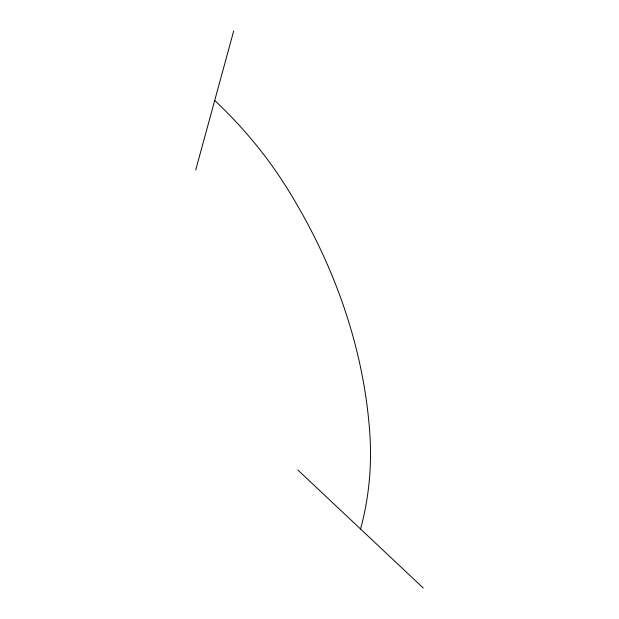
<?xml version="1.0" encoding="UTF-8"?>
<svg xmlns="http://www.w3.org/2000/svg" width="619" height="619" viewBox="0 0 619 619"><rect width="100%" height="100%" fill="white"/><g stroke="black" fill="none" stroke-linecap="round" stroke-linejoin="round"><path stroke-width="0.93" d="M195.72 169.97L233.703 30.95M297.801 469.953L423.28 588.05M360.537 528.997A411.906 334.5 25.1 0 0 369.659 431.203A622.273 505.336 25.1 0 0 286.852 187.859A411.906 334.5 25.1 0 0 214.716 100.464"/></g></svg>
